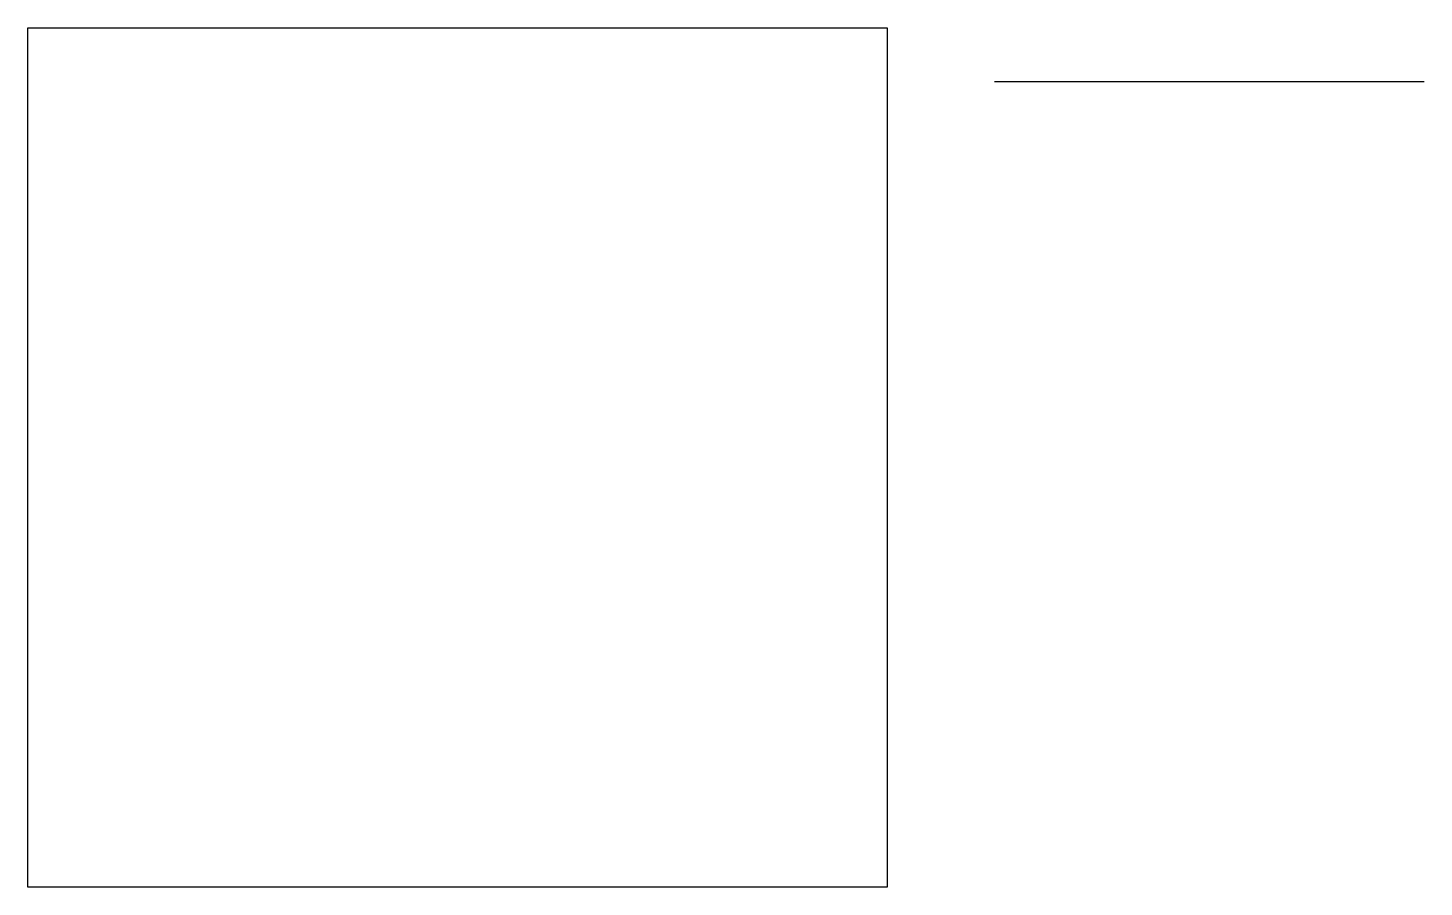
# Model space of a CAD drawing. Header units: inches. Extents: x 0.25 to 6.75, y 0.25 to 4.25.
import ezdxf

# ---------------------------------------------------------------- set-up
doc = ezdxf.new("R2010")
doc.units = ezdxf.units.IN
doc.header["$MEASUREMENT"] = 0
doc.layers.add('CUT', color=1, linetype='Continuous')
doc.layers.add('SCORE', color=5, linetype='Continuous')

msp = doc.modelspace()

# ---------------------------------------------------------------- linework, layer by layer
at = {"layer": 'CUT', "color": 1}
msp.add_lwpolyline([(0.25, 4.25), (4.25, 4.25), (4.25, 0.25), (0.25, 0.25)], close=True, dxfattribs=at)
at = {"layer": 'SCORE', "color": 5}
msp.add_line((4.75, 4), (6.75, 4), dxfattribs=at)

doc.saveas('drawing.dxf')
